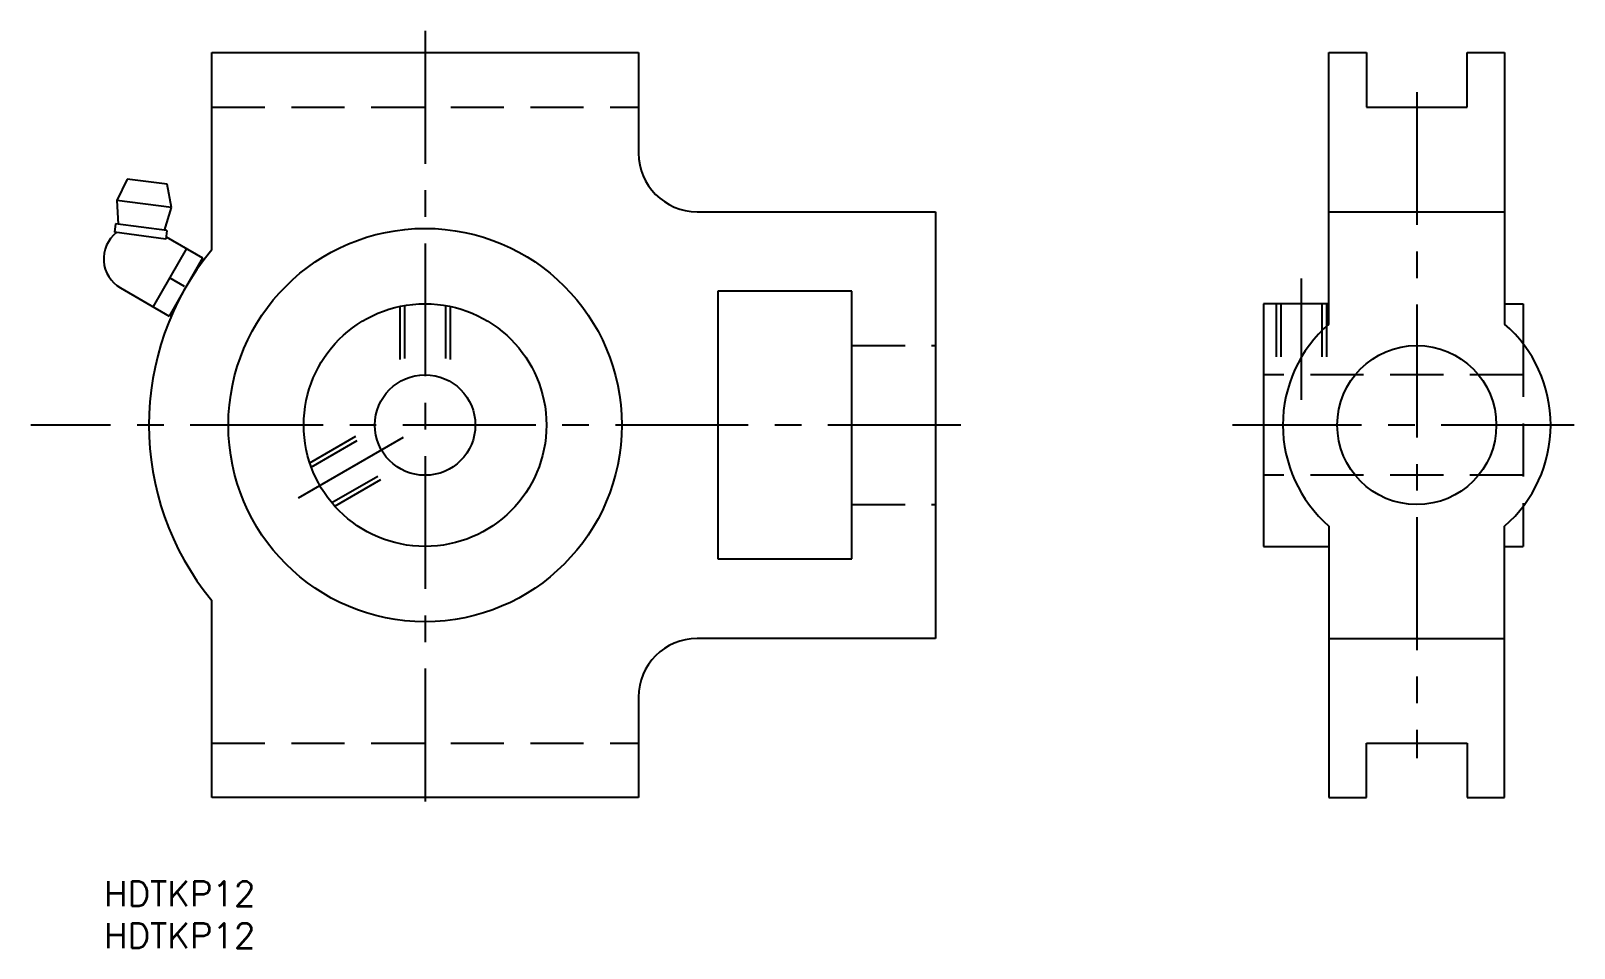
# Model space of a CAD drawing. Extents: x -9 to 176, y -8 to 102.
import ezdxf

# ---------------------------------------------------------------- set-up
doc = ezdxf.new("R2010")
doc.units = 0
doc.header["$LTSCALE"] = 0.5
doc.linetypes.add('CENTER', pattern=[50.8, 31.75, -6.35, 6.35, -6.35])
doc.linetypes.add('DASHED', pattern=[19.05, 12.7, -6.35])
for name, color, linetype in [('MSM_CENTER', 1, 'CENTER'), ('MSM_CONTINUOUS', 7, 'CONTINUOUS'), ('MSM_DASHED', 4, 'DASHED'), ('MSM_PART_NUMBER', 7, 'CONTINUOUS')]:
    doc.layers.add(name, color=color, linetype=linetype)
doc.styles.get("Standard").update_dxf_attribs({"font": 'txt.shx', "height": 1, "bigfont": 'bigfont.shx'})

# ---------------------------------------------------------------- blocks, each defined once
blk = doc.blocks.new('*U2')
at = {"layer": 'MSM_PART_NUMBER'}
blk.add_text('HDTKP12', height=3, dxfattribs=at).set_placement((0, -3))
blk = doc.blocks.new('*U3')
at = {"layer": 'MSM_PART_NUMBER'}
blk.add_text('HDTKP12', height=3, dxfattribs=at).set_placement((0, -8))

msp = doc.modelspace()

# ---------------------------------------------------------------- linework, layer by layer
at = {"layer": 'MSM_CENTER'}
for p, q in [((38.4, 101.6), (38.4, 7.4)), ((156.9, 94.29), (156.9, 14.71)), ((143.1, 72), (143.1, 57.5)), ((102.42, 54.5), (-8.7, 54.5)), ((175.7, 54.5), (134.87, 54.5)), ((35.8, 53), (23.24, 45.75))]:
    msp.add_line(p, q, dxfattribs=at)
at = {"layer": 'MSM_CONTINUOUS'}
for p, q in [((12.9, 99), (63.9, 99)), ((12.9, 75.45), (12.9, 99)), ((63.9, 99), (63.9, 87.01)), ((146.4, 99), (150.9, 99)), ((146.4, 66.57), (146.4, 99)), ((150.9, 99), (150.9, 92.5)), ((162.9, 99), (167.4, 99)), ((162.9, 92.5), (162.9, 99)), ((167.4, 99), (167.4, 66.57)), ((150.9, 92.5), (162.9, 92.5)), ((2.81, 83.89), (1.57, 81.33)), ((7.57, 83.27), (2.81, 83.89)), ((8.12, 80.48), (7.57, 83.27)), ((1.57, 81.33), (1.71, 78.49)), ((8.12, 80.48), (1.57, 81.33)), ((7.26, 77.76), (8.12, 80.48)), ((70.91, 80), (99.4, 80)), ((99.4, 80), (99.4, 29)), ((146.4, 80), (167.4, 80)), ((1.41, 78.53), (1.28, 77.54)), ((7.43, 76.73), (1.28, 77.54)), ((7.56, 77.73), (1.41, 78.53)), ((7.56, 77.73), (7.43, 76.73)), ((7.46, 76.98), (11.82, 74.47)), ((9.89, 75.58), (5.89, 68.65)), ((11.82, 74.47), (7.82, 67.53)), ((7.89, 72.11), (9.62, 71.11)), ((1.99, 70.89), (7.82, 67.53)), ((73.4, 70.5), (73.4, 38.5)), ((89.4, 70.5), (73.4, 70.5)), ((89.4, 38.5), (89.4, 70.5)), ((138.6, 69), (138.6, 40)), ((146.4, 69), (138.6, 69)), ((167.4, 69), (169.6, 69)), ((169.6, 69), (169.6, 64.23)), ((169.6, 44.77), (169.6, 40)), ((146.4, 42.43), (146.4, 10)), ((167.4, 10), (167.4, 42.43)), ((138.6, 40), (146.4, 40)), ((167.4, 40), (169.6, 40)), ((73.4, 38.5), (89.4, 38.5)), ((12.9, 10), (12.9, 33.55)), ((99.4, 29), (70.91, 29)), ((146.4, 29), (167.4, 29)), ((63.9, 21.99), (63.9, 10)), ((150.9, 16.5), (162.9, 16.5)), ((150.9, 10), (150.9, 16.5)), ((162.9, 16.5), (162.9, 10)), ((63.9, 10), (12.9, 10)), ((146.4, 10), (150.9, 10)), ((162.9, 10), (167.4, 10))]:
    msp.add_line(p, q, dxfattribs=at)
for centre, radius in [((38.4, 54.5), 23.5), ((38.4, 54.5), 14.5), ((156.9, 54.5), 9.5), ((38.4, 54.5), 6)]:
    msp.add_circle(centre, radius, dxfattribs=at)
for centre, radius, start, end in [((70.91, 87.01), 7.01, 180, 270), ((3.99, 74.36), 4, 128.1306, 240.0578), ((38.4, 54.5), 33, 140.5994, 219.4006), ((156.9, 54.5), 16, 131.0145, 228.9855), ((156.9, 54.5), 16, 311.0145, 48.9855), ((70.91, 21.99), 7.01, 90, 180)]:
    msp.add_arc(centre, radius, start, end, dxfattribs=at)
at = {"layer": 'MSM_DASHED'}
for p, q in [((12.9, 92.5), (63.9, 92.5)), ((35.4, 68.69), (35.4, 59.7)), ((35.94, 68.79), (35.94, 59.97)), ((40.86, 68.79), (40.86, 59.97)), ((41.4, 68.69), (41.4, 59.7)), ((140.1, 69), (140.1, 60.5)), ((140.64, 69), (140.64, 60.5)), ((145.56, 69), (145.56, 60.5)), ((146.1, 69), (146.1, 60.5)), ((89.4, 64), (99.4, 64)), ((169.6, 64.23), (169.6, 44.77)), ((169.6, 60.5), (138.6, 60.5)), ((24.61, 50), (32.4, 54.5)), ((24.79, 49.48), (32.43, 53.89)), ((27.25, 45.23), (34.89, 49.63)), ((27.61, 44.81), (35.4, 49.3)), ((169.6, 48.5), (138.6, 48.5)), ((89.4, 45), (99.4, 45)), ((12.9, 16.5), (63.9, 16.5))]:
    msp.add_line(p, q, dxfattribs=at)

# ---------------------------------------------------------------- block references
at = {"layer": 'MSM_CONTINUOUS'}
for name in ['*U2', '*U3']:
    msp.add_blockref(name, (0, 0), dxfattribs=at)

doc.saveas('drawing.dxf')
